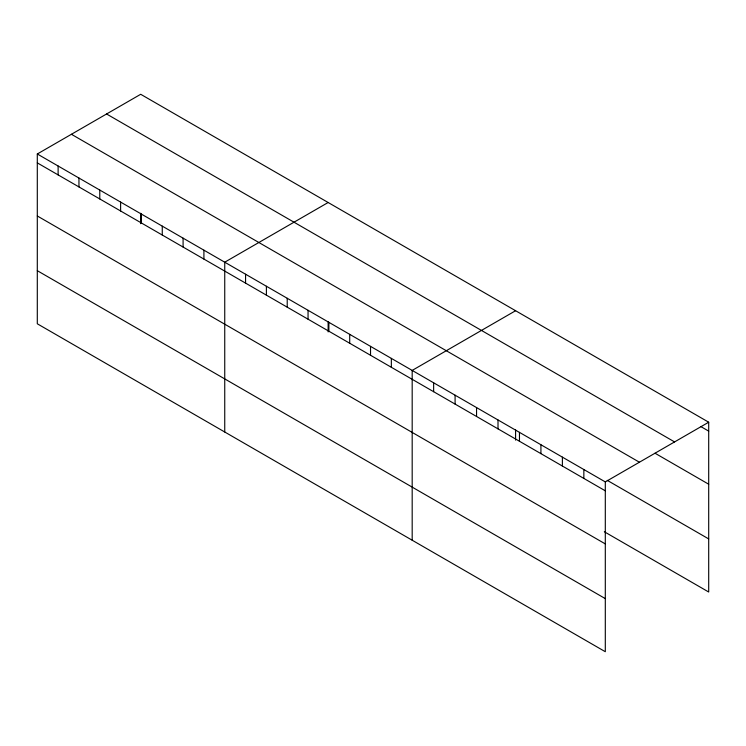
<?xml version="1.0" encoding="UTF-8"?>
<svg xmlns="http://www.w3.org/2000/svg" width="746" height="746" viewBox="0 0 746 746"><rect width="100%" height="100%" fill="white"/><g stroke="black" fill="none" stroke-linecap="round" stroke-linejoin="round"><path stroke-width="1.12" d="M37.3 153.984L605.304 481.916L605.304 651.715L37.3 323.783L37.3 153.984L140.696 94.285L708.7 422.217L708.7 592.016L604.335 531.758M328.137 202.502L224.742 262.2L224.742 431.999M515.579 310.728L412.184 370.417L412.184 540.216M605.304 481.916L708.7 422.217M700.895 426.609L708.7 431.123M106.575 113.989L674.58 441.921M655.053 453.242L708.7 484.219M71.42 134.28L639.425 462.222M607.263 480.359L708.7 538.92M37.3 162.88L605.304 490.812M37.3 215.976L605.304 543.909M37.3 270.686L605.304 598.618M583.848 469.532L583.848 478.428M562.391 457.139L562.391 466.036M540.925 444.756L540.925 453.652M519.468 432.363L519.468 441.259M515.579 429.733L515.579 440.121M498.011 419.97L498.011 428.875M476.554 407.586L476.554 416.482M455.097 395.194L455.097 404.099M433.64 382.81L433.64 391.706M391.352 358.397L391.352 367.293M370.529 346.368L370.529 355.273M349.706 334.348L349.706 343.244M328.874 322.319L328.874 331.224M328.137 321.517L328.137 331.905M308.051 310.299L308.051 319.195M287.219 298.279L287.219 307.175M266.397 286.25L266.397 295.146M245.565 274.23L245.565 283.126M203.91 250.18L203.91 259.076M183.087 238.151L183.087 247.047M162.264 226.131L162.264 235.027M141.432 214.102L141.432 222.998M140.696 213.291L140.696 223.679M120.61 202.082L120.61 210.978M99.778 190.053L99.778 198.958M78.955 178.033L78.955 186.929M58.123 166.004L58.123 174.909"/></g></svg>
